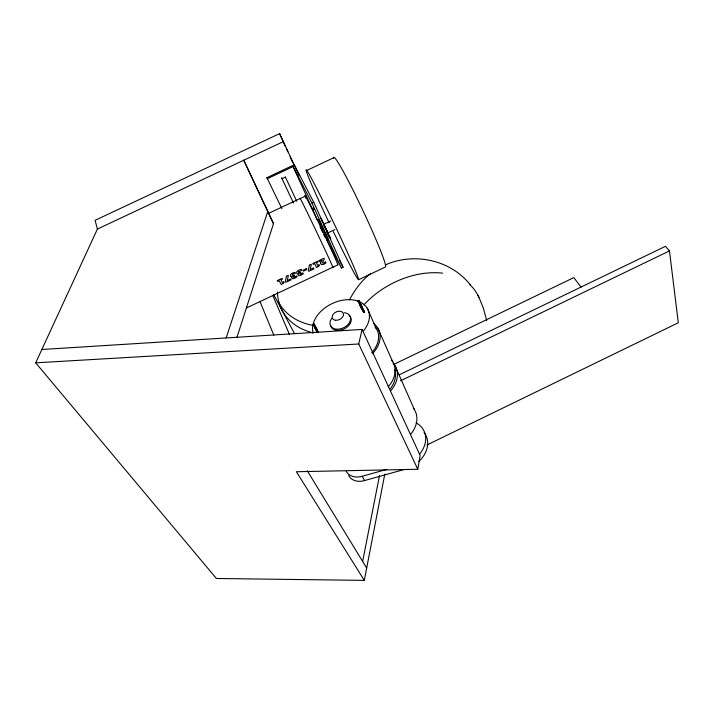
<?xml version="1.0" encoding="UTF-8"?>
<svg xmlns="http://www.w3.org/2000/svg" width="714" height="714" viewBox="0 0 714 714"><rect width="100%" height="100%" fill="white"/><g stroke="black" fill="none" stroke-linecap="round" stroke-linejoin="round"><path stroke-width="1.07" d="M299.246 175.796L279.593 133.625L95.087 220.331L97.399 229.078L35.7 362.837L216.387 578.483L364.301 580.375L296.381 471.74L417.788 469.268L420.144 455.514L362.087 329.431L41.849 349.503M317.078 331.965L313.267 324.495L314.08 324.013L318.301 331.948M364.301 580.375L384.792 474.105M362.65 561.445L379.491 475.586M317.873 331.546L314.08 324.013M417.788 469.268L358.731 343.978L362.087 329.431M236.834 337.722L273.498 223.643L243.76 160.239L273.498 223.643M226.142 337.954L267.643 211.897M349.476 299.8C354.742 289.982 361.445 280.584 370.379 273.81M357.892 300.906L358.767 300.407L360.472 303.147L364.631 312.143L363.837 312.571L361.338 308.546L357.892 300.906L358.767 300.407M313.267 324.495L314.071 324.067M313.276 324.442L314.856 327.262L315.668 326.833M357.964 300.826L359.669 303.566L360.472 303.147M315.829 327.307L314.838 327.449L316.659 330.885L317.462 330.457L316.132 327.86L315.65 327.003L315.008 327.788L317.489 332.367M359.686 304.119C361.373 308.966 362.971 307.743 360.481 303.7M359.588 304.218L360.383 303.798M316.4 328.208L315.588 328.636L314.856 327.262M363.837 312.571L360.4 304.932L361.204 304.512M360.043 305.226L360.838 304.798M360.624 305.887L361.427 305.467M361.079 306.895L361.873 306.467M426.874 445.027L678.3 322.764L669.473 250.909L665.439 246.321L399.206 374.832M400.5 380.812L669.473 250.909M393.414 364.604L573.851 277.603L580.991 287.082M341.363 268.009L343.041 267.206L313.749 202.249L294.257 164.782L266.92 177.679L267.411 178.687L293.07 166.585L311.964 203.097L341.363 268.009L326.905 239.824M358.624 279.763L385.587 266.875A60.628 3.704 64.8 0 0 360.365 205.114A60.628 3.704 64.8 0 0 333.554 158.24M311.964 203.097L313.749 202.249M97.399 229.078L283.69 141.461M282.048 178.687L285.448 177.081M306.725 170.485L334.268 157.482M334.857 229.605L327.913 232.871L325.959 228.498M337.909 264.823L246.339 308.029A38.351 2.865 63.9 0 0 246.723 307.127M268.018 213.611L305.405 196.091M325.432 227.382L323.826 224.241L330.787 220.974M385.39 264.921C413.879 252.042 450.57 259.825 470.142 284.636M346.228 471.213A15.86 12.361 -29.2 0 0 362.212 476.265L386.89 469.348M348.646 475.506A15.77 12.343 -29.2 0 0 364.559 480.567L404.062 469.526M35.7 362.837L358.731 343.978M362.132 308.127L364.631 312.143M307.234 470.731L366.675 568.041M313.321 207.783L314.142 209.523L313.803 208.756M327.69 239.19L328.244 240.038L318.444 219.644L319.238 221.626M362.212 476.265L364.559 480.567M273.73 294.739L294.525 333.625M359.669 303.566L360.4 304.932M329.449 236.504L330.725 238.771L321.014 218.341L322.63 222.161M339.534 260.405L343.041 267.206M315.65 329.038L316.454 328.61M315.838 329.243L316.641 328.815M325.977 235.87L326.95 237.798M323.969 226.133L324.816 227.882M266.92 177.679L281.887 208.622M320.05 226.829L321.318 229.462M321.746 230.372L322.594 232.175M313.66 208.55L313.312 207.783M281.548 177.679L293.427 202.892M326.512 231.452L329.19 237.334M285.413 177.09L296.756 201.312M320.068 223.491L321.121 225.767M323.808 234.763L324.861 237.066M293.07 166.585L317.373 220.001M279.593 133.625L285.538 146.727M286.457 148.744L287.822 151.77M290.116 156.803L292.856 162.854M358.696 300.487L361.266 306.217M367.192 308.109L376.358 328.717M377.742 327.985L392.691 361.721M394.94 365.639L414.388 409.577M272.748 295.382L289.411 334.348M259.905 301.37L273.81 335.134M478.121 295.284L483.351 308.127L486.707 320.479M313.134 333.045A29.908 20.831 -25.4 0 1 347.299 299.693A29.908 20.831 -25.4 0 1 363.587 330.76M349.101 315.472A10.88 7.577 -25.4 0 1 344.728 328.645A10.88 7.577 -25.4 0 1 330.582 325.272M394.61 369.504A28.087 20.697 -25.6 0 1 390.255 388.791M375.073 326.95A29.265 20.804 -25.5 0 1 371.664 352.787M373.824 323.683A30.836 21.92 -25.5 0 1 372.815 353.359M391.593 360.159A29.729 21.822 -25.6 0 1 388.22 386.792M393.2 363.31A30.068 22.161 -25.6 0 1 390.46 391.067M413.299 407.997A28.605 21.947 -25.9 0 1 410.47 434.523M344.335 312.714A10.888 7.577 -25.4 0 1 349.592 322.425A10.888 7.577 -25.4 0 1 335.143 328.976A10.888 7.577 -25.4 0 1 331.653 318.462M416.155 422.884A27.935 21.822 -26 0 1 419.52 454.166M424.107 432.398A27.792 21.795 -26 0 1 418.734 461.556M469.955 284.788A72.632 50.203 -29 0 1 478.799 297.39M363.935 304.842A72.632 50.203 -29 0 1 442.573 273.176M300.157 198.59A38.217 0.491 64.6 0 1 317.391 233.612A38.217 0.491 64.6 0 1 332.429 266.697M306.217 198.626A38.217 0.687 64.7 0 1 320.532 226.633A38.217 0.687 64.7 0 1 337.472 264.314M329.127 222.786A60.699 2.044 64.5 0 1 310.858 177.277A60.699 2.044 64.5 0 1 355.411 270.642A60.699 2.044 64.5 0 1 333.286 231.506M313.089 332.876A71.097 52.916 -26.9 0 1 277.434 292.071M312.625 325.334A70.49 52.907 -26.9 0 1 278.594 302.218M298.407 271.927C299.309 273.203 302.665 271.454 299.621 273.801C300.389 275.961 302.977 271.052 303.325 273.721C302.058 274.667 298.88 277.05 297.872 274.774L298.684 273.498L297.551 273.632A1.633 1.089 -24 0 1 296.81 273.328C295.667 270.901 299.55 269.731 301.299 269.321L301.826 270.347L298.407 271.927M320.595 263.002C320.604 266.143 324.79 264.126 325.986 262.823L325.486 261.788L323.879 263.082L322.425 262.939L324.334 258.968L323.96 258.191L318.712 260.708L319.158 261.61L322.175 260.155L320.595 263.002M293.392 276.8C294.168 278.96 296.738 274.051 297.104 276.711C295.828 277.666 292.66 280.031 291.642 277.773L292.445 276.497L291.312 276.639A1.633 1.089 -23.6 0 1 290.562 276.327C289.402 273.908 293.293 272.73 295.043 272.329C296.854 274.363 291.74 273.096 292.231 275.309C293.936 275.417 295.926 274.988 293.392 276.8M282.833 283.44L281.298 284.574L279.174 280.736L277.701 281.45L277.246 280.638L281.968 278.362L282.423 279.174L280.914 279.906L282.271 282.351L283.77 281.628L284.19 282.387L282.833 283.44M318.158 266.456L316.614 267.598L314.669 263.68L313.196 264.385L312.777 263.555L317.498 261.288L317.909 262.127L316.4 262.85L317.641 265.349L319.14 264.626L319.524 265.403L318.158 266.456M286.394 276.238L285.395 281.423L285.895 282.342L291.125 279.834L290.652 278.96L287.26 280.593L288.394 275.274L286.394 276.238M309.403 265.18L308.296 270.419L308.769 271.347L313.99 268.839L313.544 267.955L310.162 269.58L311.402 264.216L309.403 265.18M306.244 268.75L303.066 270.276L303.521 271.15L306.69 269.624L306.244 268.75M332.733 250.56L333.5 252.185L332.733 250.56M335.589 320.283A6.015 4.168 -25.3 0 0 343.505 313.955A6.015 4.168 -25.3 0 0 334.384 313.027A6.015 4.168 -25.3 0 0 335.589 320.283"/></g></svg>
